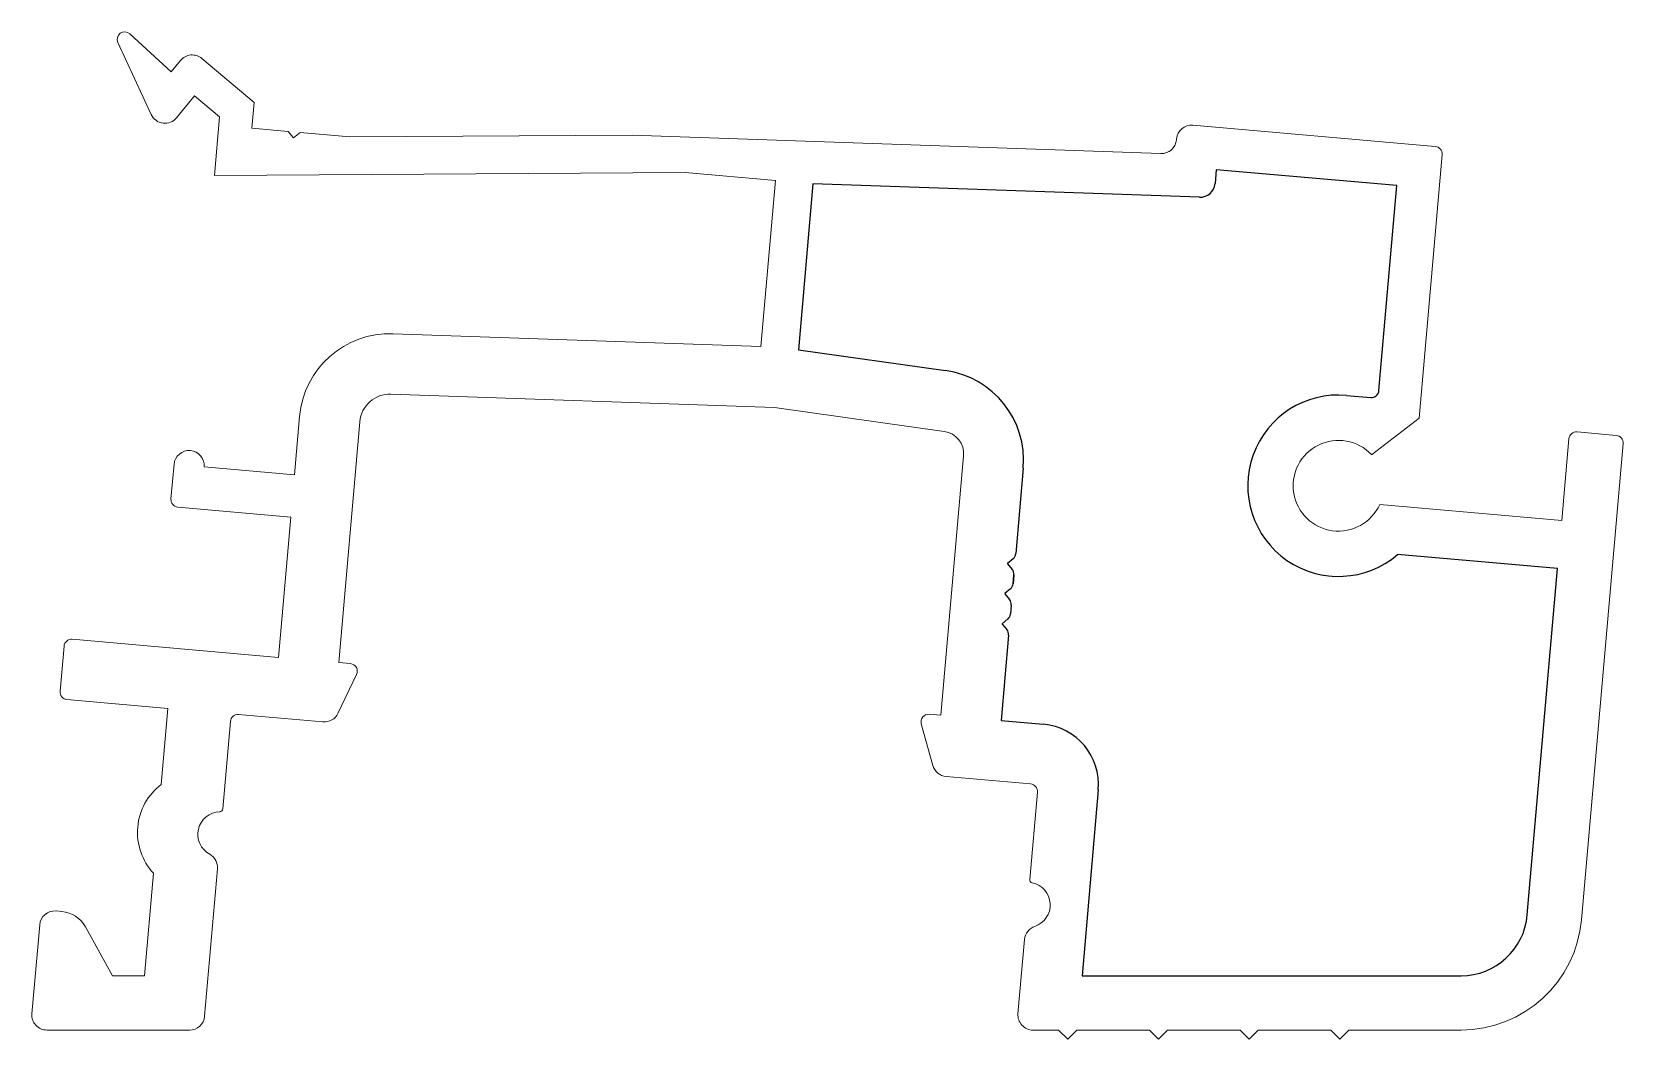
# Model space of a CAD drawing. Header units: inches. Extents: x -26.2 to 26.5, y 0 to 33.3.
import ezdxf

# ---------------------------------------------------------------- set-up
doc = ezdxf.new("R2010")
doc.units = ezdxf.units.IN
doc.header["$MEASUREMENT"] = 0
doc.layers.add('1', color=7, linetype='Continuous')

msp = doc.modelspace()

# ---------------------------------------------------------------- linework, layer by layer
at = {"color": 7, "linetype": 'Continuous', "lineweight": 0}
for p, q in [((-21.587, 31.977), (-22.952, 33.238)), ((-23.349, 32.949), (-22.245, 30.569)), ((-21.276, 32.357), (-21.587, 31.977)), ((-18.837, 30.971), (-20.568, 32.423)), ((-21.404, 30.463), (-20.81, 31.19)), ((-20.81, 31.19), (-19.983, 30.496)), ((-18.912, 30.113), (-18.837, 30.971)), ((-19.983, 30.496), (-20.153, 28.552)), ((-17.717, 30.009), (-18.912, 30.113)), ((-17.535, 29.792), (-17.717, 30.009)), ((20.234, 29.512), (12.215, 30.214)), ((-17.318, 29.974), (-17.535, 29.792)), ((-15.671, 29.83), (-17.318, 29.974)), ((-6.329, 29.888), (-15.671, 29.83)), ((11.155, 29.277), (-6.329, 29.888)), ((11.673, 29.759), (11.671, 29.734)), ((19.699, 20.524), (20.462, 29.241)), ((-20.153, 28.552), (-4.585, 28.649)), ((-4.585, 28.649), (-1.597, 28.387)), ((-1.597, 28.387), (-2.078, 22.892)), ((-2.078, 22.892), (-14.244, 23.317)), ((-14.314, 21.318), (-1.627, 20.875)), ((-17.337, 20.58), (-17.506, 18.647)), ((-1.627, 20.875), (3.99, 20.085)), ((-16.042, 12.436), (-15.345, 20.405)), ((18.126, 19.315), (19.699, 20.524)), ((26.224, 19.954), (24.929, 20.067)), ((24.929, 20.067), (24.929, 20.067)), ((24.658, 19.84), (24.422, 17.139)), ((25.073, 3.93), (26.451, 19.683)), ((-21.491, 18.996), (-21.591, 17.85)), ((4.633, 19.277), (3.882, 10.693)), ((-17.506, 18.647), (-20.495, 18.909)), ((-21.364, 17.579), (-17.628, 17.253)), ((24.422, 17.139), (18.398, 17.666)), ((-17.628, 17.253), (-18.034, 12.61)), ((-18.034, 12.61), (-24.858, 13.207)), ((-25.129, 12.98), (-25.26, 11.486)), ((-15.654, 12.402), (-16.042, 12.436)), ((-16.067, 10.756), (-15.451, 12.045)), ((-25.033, 11.215), (-21.695, 10.923)), ((-21.695, 10.923), (-21.915, 8.408)), ((-19.354, 10.718), (-16.562, 10.474)), ((3.882, 10.693), (3.494, 10.727)), ((-19.878, 7.596), (-19.625, 10.491)), ((3.231, 10.411), (3.615, 9.034)), ((4.053, 8.67), (6.846, 8.426)), ((7.073, 8.155), (6.82, 5.26)), ((-22.173, 5.468), (-22.469, 2.079)), ((-20.479, 0.735), (-20.052, 5.614)), ((-25.205, 4.203), (-25.394, 4.22)), ((-25.935, 3.765), (-26.193, 0.818)), ((-23.523, 2.079), (-24.418, 3.692)), ((6.646, 3.278), (6.431, 0.822)), ((-22.469, 2.079), (-23.523, 2.079)), ((-25.699, 0.279), (-20.977, 0.279)), ((6.929, 0.279), (7.776, 0.279)), ((7.776, 0.279), (8.076, -0.021)), ((8.076, -0.021), (8.376, 0.279)), ((8.376, 0.279), (10.776, 0.279)), ((10.776, 0.279), (11.076, -0.021)), ((11.076, -0.021), (11.376, 0.279)), ((11.376, 0.279), (13.776, 0.279)), ((13.776, 0.279), (14.076, -0.021)), ((14.076, -0.021), (14.376, 0.279)), ((14.376, 0.279), (16.776, 0.279)), ((16.776, 0.279), (17.076, -0.021)), ((17.076, -0.021), (17.376, 0.279)), ((17.376, 0.279), (21.088, 0.279))]:
    msp.add_line(p, q, dxfattribs=at)
for centre, radius, start, end in [((-23.122, 33.054), 0.25, 47.2622, 204.8833), ((-20.889, 32.04), 0.5, 50, 140.7131), ((-21.791, 30.78), 0.5, 204.8833, 320.7131), ((12.171, 29.715), 0.5, 85, 175), ((11.173, 29.777), 0.5, 268, 355), ((20.212, 29.263), 0.25, 355, 85), ((-14.349, 20.318), 3, 88, 175), ((-14.349, 20.318), 1, 88, 175), ((3.886, 19.343), 0.75, 355, 82), ((24.907, 19.818), 0.25, 85, 175), ((17.033, 18.288), 1.5, 43.238, 335.5288), ((26.202, 19.704), 0.25, 355, 85), ((-20.993, 18.952), 0.5, 355, 175), ((-21.342, 17.828), 0.25, 175, 265), ((-24.88, 12.958), 0.25, 85, 175), ((-15.676, 12.153), 0.25, 334.444, 85), ((-25.011, 11.464), 0.25, 175, 265), ((-19.376, 10.469), 0.25, 85, 175), ((-16.518, 10.972), 0.5, 265, 334.444), ((3.472, 10.478), 0.25, 85, 195.556), ((4.096, 9.168), 0.5, 195.556, 265), ((6.824, 8.177), 0.25, 355, 85), ((-20.699, 6.82), 2, 127.4542, 222.5458), ((-19.952, 6.755), 0.75, 91.7563, 241.4218), ((-19.978, 7.605), 0.1, 271.7563, 355), ((-20.55, 5.657), 0.5, 355, 61.4218), ((6.919, 5.251), 0.1, 175, 258.2437), ((6.746, 4.419), 0.75, 288.5782, 78.2437), ((-25.437, 3.722), 0.5, 85, 175), ((-25.292, 3.207), 1, 29, 85), ((7.144, 3.234), 0.5, 108.5782, 175), ((21.088, 4.279), 4, 270, 355), ((-25.695, 0.779), 0.5, 175.428, 269.572), ((-20.977, 0.779), 0.5, 270, 355), ((6.929, 0.779), 0.5, 175, 270)]:
    msp.add_arc(centre, radius, start, end, dxfattribs=at)
at = {"layer": '1', "color": 7, "linetype": 'Continuous'}
for p, q in [((12.989, 28.74), (12.95, 28.288)), ((18.967, 28.217), (12.989, 28.74)), ((-0.352, 28.278), (-0.832, 22.783)), ((12.434, 27.832), (-0.352, 28.278)), ((18.373, 21.433), (18.967, 28.217)), ((-0.832, 22.783), (4.034, 22.099)), ((17.295, 21.276), (18.102, 21.205)), ((6.605, 18.867), (6.357, 16.041)), ((6.269, 15.871), (6.084, 15.716)), ((6.357, 16.041), (6.357, 16.041)), ((24.282, 15.545), (18.984, 16.009)), ((6.083, 15.704), (6.238, 15.519)), ((6.296, 15.336), (6.27, 15.045)), ((6.27, 15.045), (6.296, 15.336)), ((6.296, 15.336), (6.27, 15.045)), ((6.27, 15.045), (6.296, 15.336)), ((6.296, 15.336), (6.27, 15.045)), ((23.28, 4.087), (24.282, 15.545)), ((6.182, 14.875), (5.996, 14.719)), ((5.996, 14.708), (6.151, 14.523)), ((6.209, 14.34), (6.183, 14.049)), ((5.908, 13.712), (6.064, 13.527)), ((6.095, 13.879), (5.909, 13.723)), ((6.121, 13.344), (5.874, 10.519)), ((5.874, 10.519), (7.269, 10.396)), ((9.087, 8.23), (8.549, 2.079)), ((8.549, 2.079), (21.088, 2.079))]:
    msp.add_line(p, q, dxfattribs=at)
for centre, radius, start, end in [((12.452, 28.332), 0.5, 268, 355), ((3.616, 19.128), 3, 355, 82), ((17.033, 18.288), 3, 85, 310.573), ((18.124, 21.455), 0.25, 265, 355), ((6.108, 16.063), 0.25, 310, 355), ((6.089, 15.709), 0.008, 130, 220), ((6.047, 15.358), 0.25, 355, 40), ((6.021, 15.067), 0.25, 310, 355), ((6.002, 14.713), 0.008, 130, 220), ((5.96, 14.362), 0.25, 355, 40), ((5.914, 13.717), 0.008, 130, 220), ((5.934, 14.07), 0.25, 310, 355), ((5.872, 13.366), 0.25, 355, 40), ((7.095, 8.404), 2, 355, 85), ((21.088, 4.279), 2.2, 270, 355)]:
    msp.add_arc(centre, radius, start, end, dxfattribs=at)

doc.saveas('drawing.dxf')
